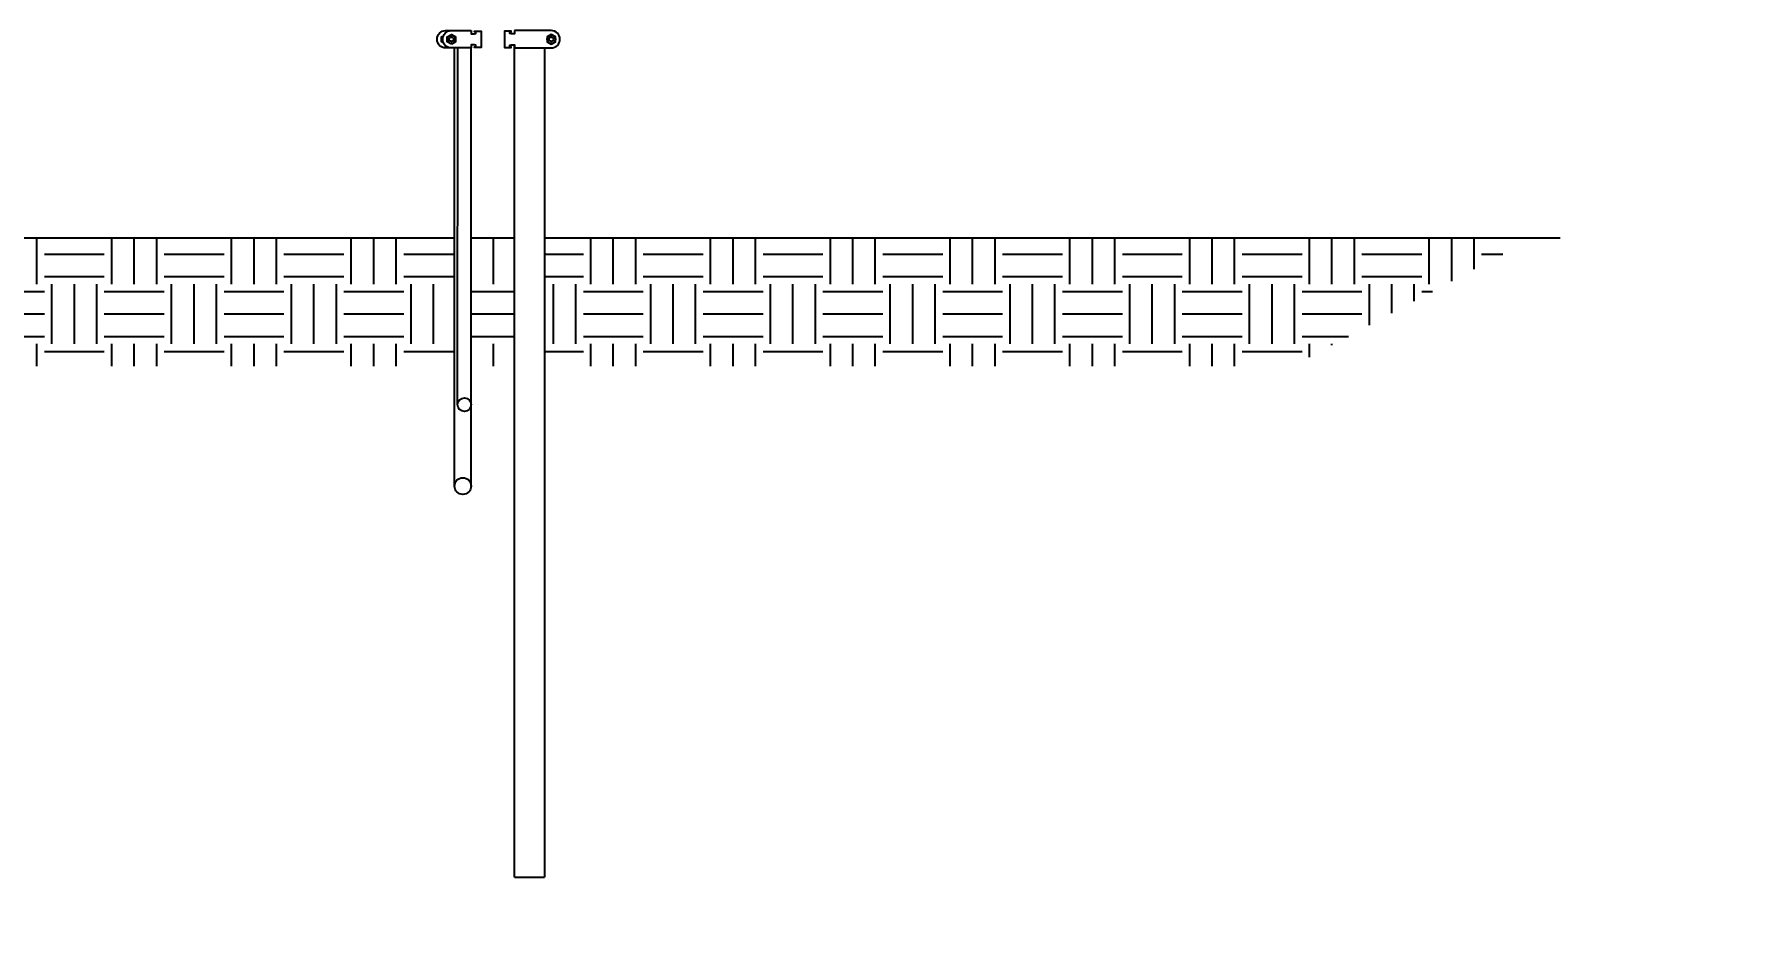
# Model space of a CAD drawing. Header units: feet. Extents: x -159 to 1687, y -48 to 1556.
# Drawn here: x 515.84 to 526.53, y 1037.28 to 1042.83 of the extents above; entities that cross this region are included whole.
import ezdxf
from ezdxf import colors
from ezdxf.entities.mleader import LeaderData, LeaderLine
from ezdxf.math import Vec2, Vec3

# ---------------------------------------------------------------- set-up
doc = ezdxf.new("R2010")
doc.units = ezdxf.units.FT
doc.header["$MEASUREMENT"] = 0
for name, color, linetype in [('C-GRADE', 110, 'Continuous'), ('E-COND-PVC', 4, 'Continuous'), ('E-COND-RGS', 4, 'Continuous'), ('E-EQPM-HRDW', 253, 'Continuous'), ('G-ANNO-TEXT', 1, 'Continuous')]:
    doc.layers.add(name, color=color, linetype=linetype)
doc.styles.add('NEI-A', font='arial.ttf')

msp = doc.modelspace()

# ---------------------------------------------------------------- hatches: boundary and pattern name
at = {"layer": 'E-COND-RGS'}
h = msp.add_hatch(dxfattribs=at)
h.set_pattern_fill('EARTH', color=256, scale=1.5)
h.set_pattern_definition([(0, (11.15827, 7.80868), (0.375, 0.375), [0.375, -0.375]), (0, (11.15827, 7.9493), (0.375, 0.375), [0.375, -0.375]), (0, (11.15827, 8.08993), (0.375, 0.375), [0.375, -0.375]), (90, (11.20514, 8.1368), (-0.375, 0.375), [0.375, -0.375]), (90, (11.34577, 8.1368), (-0.375, 0.375), [0.375, -0.375]), (90, (11.4864, 8.1368), (-0.375, 0.375), [0.375, -0.375])])
h.paths.add_polyline_path([(519.03929, 1041.54977), (519.03929, 1040.74874), (523.72789, 1040.74874), (525.22789, 1041.54977)])
h.paths.add_polyline_path([(518.58093, 1041.54977), (518.58091, 1040.74874), (518.85179, 1040.74874), (518.85179, 1041.54977)])
h.paths.add_polyline_path([(518.47679, 1040.74874), (518.47679, 1041.54977), (513.88083, 1041.54977), (515.38083, 1040.74874)])

# ---------------------------------------------------------------- linework, layer by layer
at = {"layer": 'C-GRADE'}
for points in [[(518.47679, 1041.54977), (508.65038, 1041.54977)], [(518.85179, 1041.54977), (518.58093, 1041.54977)], [(525.40019, 1041.54977), (519.03929, 1041.54977)]]:
    msp.add_lwpolyline(points, dxfattribs=at)
at = {"layer": 'E-COND-PVC', "color": 111}
for points in [[(518.47679, 1039.99769), (518.47679, 1042.7396)], [(518.58096, 1039.99769), (518.58096, 1042.7426)]]:
    msp.add_lwpolyline(points, dxfattribs=at)
at = {"layer": 'E-COND-PVC'}
for points in [[(518.49577, 1040.50735), (518.49725, 1042.7396)], [(518.5809, 1040.50735), (518.58095, 1042.7426)]]:
    msp.add_lwpolyline(points, dxfattribs=at)
msp.add_circle((518.53834, 1040.50735), 0.04257, dxfattribs=at)
at = {"layer": 'E-COND-PVC', "color": 111}
msp.add_circle((518.52888, 1039.99769), 0.05208, dxfattribs=at)
at = {"layer": 'E-COND-RGS'}
for points in [[(518.85179, 1037.54977), (518.85179, 1042.75952)], [(519.03929, 1042.7396), (519.03929, 1037.54977)], [(518.85179, 1037.54977), (519.03929, 1037.54977)]]:
    msp.add_lwpolyline(points, dxfattribs=at)
at = {"layer": 'E-EQPM-HRDW', "color": 7}
for points in [[(518.56272, 1042.7396), (518.42123, 1042.7396, -1), (518.42123, 1042.84802), (518.58084, 1042.84802)], [(518.58084, 1042.84802), (518.58084, 1042.82803), (518.60131, 1042.82845), (518.61043, 1042.83012), (518.61043, 1042.83912), (518.60131, 1042.84079), (518.60131, 1042.84551), (518.64298, 1042.84551), (518.64298, 1042.74205), (518.60131, 1042.74205), (518.60131, 1042.74678), (518.61043, 1042.74845), (518.61043, 1042.75745), (518.60131, 1042.75912), (518.58095, 1042.75952), (518.58095, 1042.7396), (518.45698, 1042.7396, -1), (518.45698, 1042.84802)]]:
    msp.add_lwpolyline(points, format="xyb", dxfattribs=at)
msp.add_lwpolyline([(518.85179, 1042.84802), (518.85179, 1042.82803), (518.83144, 1042.82845), (518.82232, 1042.83012), (518.82232, 1042.83912), (518.83144, 1042.84079), (518.83144, 1042.84551), (518.78977, 1042.84551), (518.78977, 1042.74205), (518.83144, 1042.74205), (518.83144, 1042.74678), (518.82232, 1042.74845), (518.82232, 1042.75745), (518.83144, 1042.75912), (518.8518, 1042.75952), (518.8518, 1042.7396), (519.08232, 1042.7396, 1), (519.08232, 1042.84802)], format="xyb", close=True, dxfattribs=at)
at = {"layer": 'E-EQPM-HRDW'}
msp.add_lwpolyline([(518.40819, 1042.77123), (518.39515, 1042.77876), (518.39515, 1042.80887), (518.40819, 1042.81639)], dxfattribs=at)
for points in [[(518.45698, 1042.7637), (518.4309, 1042.77876), (518.4309, 1042.80887), (518.45698, 1042.82392), (518.48305, 1042.80887), (518.48305, 1042.77876)], [(519.08232, 1042.7637), (519.1084, 1042.77876), (519.1084, 1042.80887), (519.08232, 1042.82392), (519.05625, 1042.80887), (519.05625, 1042.77876)]]:
    msp.add_lwpolyline(points, close=True, dxfattribs=at)
for centre, radius in [((518.45698, 1042.79381), 0.02607), ((518.45698, 1042.79381), 0.01391), ((519.08232, 1042.79381), 0.02607), ((519.08232, 1042.79381), 0.01391)]:
    msp.add_circle(centre, radius, dxfattribs=at)
msp.add_arc((518.42123, 1042.79381), 0.02607, 120, 240, dxfattribs=at)

# ---------------------------------------------------------------- next in the draw order: leaders
at = {"layer": 'G-ANNO-TEXT'}
ml = msp.add_multileader_mtext('Standard', dxfattribs=at)
ml.set_content('\\A1;6 MOTOR CONTROL CABLE CONDUITS (TYP.)', color=256, style='NEI-A')
ml.set_leader_properties()
ml.build(insert=Vec2(0, 0))
ml.multileader.update_dxf_attribs({"dogleg_length": 0.36, "arrow_head_size": 0.125})
ctx = ml.context
ctx.base_point, ctx.char_height, ctx.arrow_head_size, ctx.landing_gap_size, ctx.plane_origin = Vec3(822.13293, 1038.01238), 1, 0.125, 0.0625, Vec3(370.13821, 525.74619)
notes = []
notes.append((ctx, [(0, (0, 0, 0), (0, 0), (1, 0), 1, [])]))
ctx.mtext.insert, ctx.mtext.width, ctx.mtext.flow_direction = Vec3(822.19543, 1038.65938), 17.7675237, 5
ctx.mtext.has_bg_fill, ctx.mtext.bg_color, ctx.mtext.bg_scale_factor, ctx.mtext.bg_transparency, ctx.mtext.use_window_bg_color = 1, -1073741824, 1.5, 0, 1
for ctx, leaders in notes:
    for number, flags, end, landing, length, lines in leaders:
        leader = LeaderData()
        leader.index, (leader.has_last_leader_line, leader.has_dogleg_vector, leader.attachment_direction) = number, flags
        leader.last_leader_point, leader.dogleg_vector, leader.dogleg_length = Vec3(end), Vec3(landing), length
        for number, points, colour, breaks in lines:
            line = LeaderLine()
            line.index, line.vertices, line.color, line.breaks = number, Vec3.list(points), colors.encode_raw_color(colour), breaks
            leader.lines.append(line)
        ctx.leaders.append(leader)

doc.saveas('drawing.dxf')
